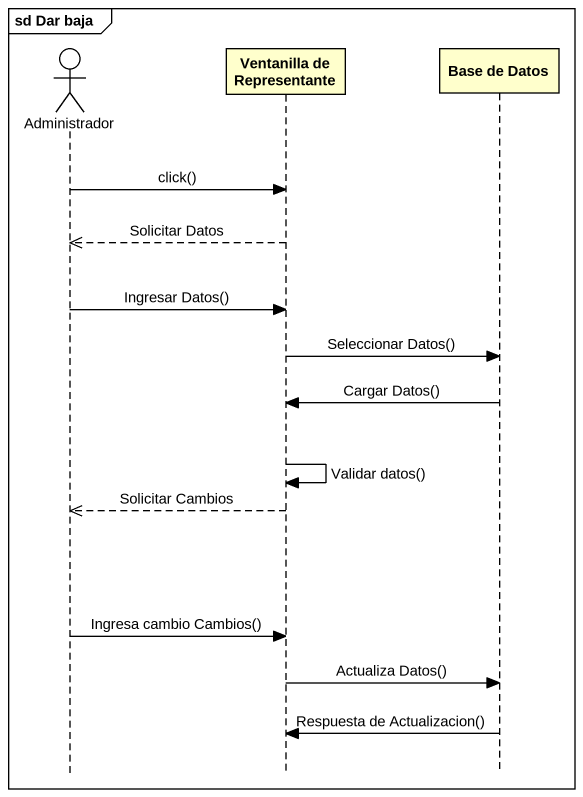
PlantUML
@startuml
mainframe sd Dar baja
hide footbox
actor Administrador
participant "Ventanilla de Representante" as Ventanilla_de_Representante
participant "Base de Datos" as Base_de_Datos

Administrador -> Ventanilla_de_Representante : click()
Ventanilla_de_Representante -->> Administrador : Solicitar Datos
Administrador -> Ventanilla_de_Representante : Ingresar Datos()
Ventanilla_de_Representante -> Base_de_Datos : Seleccionar Datos()
Base_de_Datos -> Ventanilla_de_Representante : Cargar Datos()
Ventanilla_de_Representante -> Ventanilla_de_Representante : Validar datos()
Ventanilla_de_Representante -->> Administrador : Solicitar Cambios
Administrador -> Ventanilla_de_Representante : Ingresa cambio Cambios()
Ventanilla_de_Representante -> Base_de_Datos : Actualiza Datos()
Base_de_Datos -> Ventanilla_de_Representante : Respuesta de Actualizacion()
@enduml
